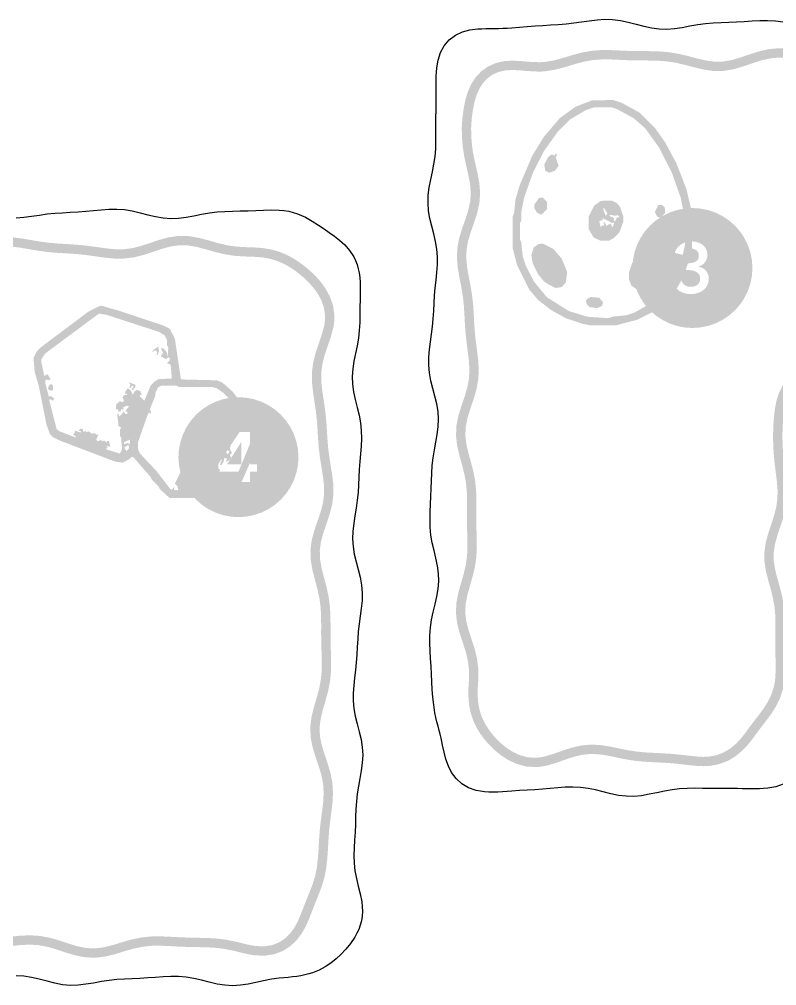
# Model space of a CAD drawing. Header units: millimetres. Extents: x 4 to 295, y 4 to 113.
# Drawn here: x 189.2 to 234.6, y 54.5 to 112.5 of the extents above; entities that cross this region are included whole.
import ezdxf

# ---------------------------------------------------------------- set-up
doc = ezdxf.new("R2010")
doc.units = ezdxf.units.MM
doc.layers.add('CUT', color=1, linetype='Continuous')
doc.layers.add('RASTER', color=7, linetype='Continuous')

msp = doc.modelspace()

# ---------------------------------------------------------------- hatches: boundary and pattern name
at = {"layer": 'RASTER'}
for points in [[(281.139, 95.181), (281.136, 94.68), (281.049, 94.239), (280.89, 93.835), (280.674, 93.472), (280.415, 93.149), (280.122, 92.864), (279.801, 92.613), (279.453, 92.394), (279.077, 92.21), (278.671, 92.066), (278.234, 91.972), (277.766, 91.941), (277.257, 91.982), (276.998, 92.033), (276.723, 92.091), (276.16, 92.222), (275.576, 92.318), (274.979, 92.34), (274.381, 92.27), (273.795, 92.12), (273.227, 91.927), (272.678, 91.738), (272.146, 91.594), (271.625, 91.52), (271.103, 91.52), (270.57, 91.582), (270.021, 91.679), (269.459, 91.78), (268.889, 91.861), (268.32, 91.912), (267.758, 91.945), (267.204, 91.977), (266.657, 92.026), (266.107, 92.097), (265.548, 92.178), (264.975, 92.245), (264.388, 92.265), (263.795, 92.212), (263.208, 92.083), (262.635, 91.902), (262.08, 91.711), (261.545, 91.554), (261.025, 91.466), (260.51, 91.46), (259.987, 91.533), (259.447, 91.662), (258.889, 91.814), (258.317, 91.949), (257.738, 92.043), (257.16, 92.088), (256.592, 92.099), (256.033, 92.098), (255.481, 92.104), (254.927, 92.124), (254.366, 92.147), (253.793, 92.152), (253.212, 92.114), (252.628, 92.018), (252.053, 91.872), (251.493, 91.703), (250.951, 91.553), (250.427, 91.46), (249.913, 91.446), (249.395, 91.516), (248.862, 91.657), (248.31, 91.838), (247.74, 92.015), (247.157, 92.148), (246.568, 92.213), (245.984, 92.213), (245.413, 92.17), (244.854, 92.114), (244.302, 92.067), (243.751, 92.037), (243.194, 92.016), (242.627, 91.986), (242.053, 91.926), (241.48, 91.829), (240.916, 91.706), (240.367, 91.585), (239.834, 91.501), (239.305, 91.482), (239.058, 91.493), (238.807, 91.527), (238.283, 91.607), (237.759, 91.685), (237.223, 91.719), (236.687, 91.674), (236.173, 91.529), (235.706, 91.279), (235.31, 90.935), (234.998, 90.521), (234.771, 90.06), (234.62, 89.575), (234.527, 89.08), (234.472, 88.578), (234.439, 88.062), (234.423, 87.521), (234.428, 87.231), (234.433, 86.942), (234.466, 86.395), (234.517, 85.848), (234.584, 85.305), (234.651, 84.772), (234.693, 84.252), (234.686, 83.743), (234.618, 83.237), (234.489, 82.723), (234.316, 82.194), (234.133, 81.648), (233.982, 81.085), (233.901, 80.507), (233.91, 79.927), (234, 79.355), (234.141, 78.8), (234.294, 78.262), (234.424, 77.738), (234.514, 77.221), (234.557, 76.703), (234.566, 76.179), (234.558, 75.644), (234.553, 75.101), (234.559, 74.557), (234.574, 74.018), (234.58, 73.489), (234.558, 72.964), (234.522, 72.702), (234.476, 72.445), (234.315, 71.955), (234.102, 71.524), (233.861, 71.143), (233.614, 70.806), (233.375, 70.499), (233.151, 70.205), (232.936, 69.914), (232.718, 69.618), (232.478, 69.317), (232.197, 69.019), (231.863, 68.74), (231.472, 68.503), (231.024, 68.331), (230.52, 68.242), (230.256, 68.236), (229.987, 68.242), (229.455, 68.295), (228.916, 68.358), (228.371, 68.412), (227.825, 68.448), (227.286, 68.472), (226.755, 68.502), (226.23, 68.554), (225.705, 68.636), (225.174, 68.744), (224.629, 68.857), (224.069, 68.944), (223.496, 68.971), (222.919, 68.918), (222.35, 68.788), (221.797, 68.608), (221.261, 68.418), (220.736, 68.258), (220.475, 68.21), (220.214, 68.18), (219.702, 68.211), (219.234, 68.338), (218.81, 68.536), (218.431, 68.781), (218.097, 69.053), (217.804, 69.339), (217.546, 69.637), (217.318, 69.948), (217.12, 70.277), (216.954, 70.631), (216.826, 71.015), (216.742, 71.434), (216.707, 71.891), (216.713, 72.393), (216.731, 72.659), (216.74, 72.947), (216.738, 73.524), (216.665, 74.117), (216.525, 74.703), (216.342, 75.274), (216.16, 75.827), (216.023, 76.36), (215.96, 76.88), (215.982, 77.397), (216.082, 77.926), (216.233, 78.473), (216.398, 79.038), (216.536, 79.618), (216.622, 80.203), (216.654, 80.785), (216.648, 81.358), (216.63, 81.919), (216.619, 82.475), (216.621, 83.031), (216.627, 83.595), (216.613, 84.17), (216.559, 84.753), (216.452, 85.335), (216.306, 85.907), (216.15, 86.465), (216.025, 87.004), (215.965, 87.526), (215.987, 88.043), (216.091, 88.568), (216.259, 89.111), (216.451, 89.673), (216.622, 90.252), (216.734, 90.844), (216.77, 91.438), (216.739, 92.024), (216.67, 92.595), (216.595, 93.154), (216.536, 93.705), (216.497, 94.258), (216.468, 94.818), (216.431, 95.387), (216.367, 95.961), (216.272, 96.532), (216.163, 97.094), (216.067, 97.64), (216.019, 98.171), (216.039, 98.693), (216.136, 99.218), (216.3, 99.758), (216.497, 100.316), (216.682, 100.893), (216.81, 101.487), (216.85, 102.089), (216.802, 102.684), (216.694, 103.265), (216.564, 103.828), (216.448, 104.378), (216.365, 104.922), (216.318, 105.468), (216.314, 105.738), (216.313, 106.012), (216.349, 106.537), (216.412, 107.03), (216.503, 107.493), (216.628, 107.923), (216.796, 108.314), (217.014, 108.66), (217.283, 108.951), (217.602, 109.18), (217.966, 109.34), (218.366, 109.43), (218.799, 109.455), (219.26, 109.432), (219.751, 109.389), (220.272, 109.364), (220.556, 109.365), (220.855, 109.392), (221.429, 109.491), (222.005, 109.648), (222.562, 109.818), (223.104, 109.961), (223.637, 110.054), (224.17, 110.092), (224.712, 110.087), (225.266, 110.062), (225.828, 110.038), (226.392, 110.027), (226.951, 110.025), (227.5, 110.015), (228.039, 109.975), (228.577, 109.893), (229.12, 109.767), (229.678, 109.618), (230.253, 109.481), (230.845, 109.397), (231.446, 109.401), (232.043, 109.498), (232.624, 109.665), (233.186, 109.86), (233.73, 110.034), (234.259, 110.154), (234.782, 110.203), (235.311, 110.186), (235.853, 110.121), (236.409, 110.036), (236.975, 109.959), (237.544, 109.905), (238.108, 109.871), (238.663, 109.839), (239.211, 109.792), (239.757, 109.718), (240.311, 109.622), (240.878, 109.524), (241.46, 109.458), (242.054, 109.458), (242.649, 109.541), (243.233, 109.698), (243.801, 109.892), (244.349, 110.079), (244.878, 110.215), (245.396, 110.276), (245.915, 110.256), (246.447, 110.166), (246.996, 110.037), (247.561, 109.902), (248.136, 109.794), (248.713, 109.727), (249.284, 109.697), (249.846, 109.682), (250.399, 109.664), (250.952, 109.632), (251.51, 109.589), (252.08, 109.555), (252.662, 109.558), (253.25, 109.622), (253.834, 109.749), (254.405, 109.92), (254.958, 110.096), (255.492, 110.234), (256.011, 110.302), (256.526, 110.285), (257.05, 110.188), (257.593, 110.032), (258.154, 109.856), (258.73, 109.702), (259.316, 109.602), (259.901, 109.564), (260.477, 109.576), (261.041, 109.611), (261.596, 109.644), (262.149, 109.664), (262.706, 109.673), (263.273, 109.689), (263.849, 109.734), (264.427, 109.821), (264.999, 109.948), (265.558, 110.09), (266.099, 110.212), (266.624, 110.278), (267.141, 110.267), (267.662, 110.175), (268.199, 110.014), (268.755, 109.82), (269.33, 109.637), (269.919, 109.508), (270.514, 109.458), (271.104, 109.486), (271.679, 109.564), (272.239, 109.659), (272.789, 109.741), (273.336, 109.799), (273.888, 109.836), (274.448, 109.867), (275.016, 109.912), (275.585, 109.982), (276.148, 110.071), (276.703, 110.157), (276.974, 110.18), (277.241, 110.191), (277.75, 110.133), (278.206, 109.985), (278.606, 109.762), (278.948, 109.485), (279.231, 109.178), (279.467, 108.861), (279.67, 108.544), (279.861, 108.231), (280.057, 107.915), (280.266, 107.59), (280.487, 107.242), (280.71, 106.858), (280.921, 106.411), (281.428, 106.651), (281.207, 107.117), (280.967, 107.533), (280.738, 107.892), (280.53, 108.215), (280.338, 108.524), (280.145, 108.842), (279.927, 109.181), (279.662, 109.537), (279.329, 109.895), (278.919, 110.227), (278.428, 110.5), (277.868, 110.681), (277.275, 110.75), (276.941, 110.739), (276.63, 110.713), (276.061, 110.625), (275.507, 110.537), (274.959, 110.47), (274.41, 110.426), (273.854, 110.395), (273.288, 110.357), (272.718, 110.297), (272.151, 110.212), (271.594, 110.118), (271.052, 110.044), (270.524, 110.019), (270.003, 110.062), (269.475, 110.178), (268.933, 110.351), (268.372, 110.548), (267.792, 110.72), (267.196, 110.825), (266.595, 110.838), (266.003, 110.764), (265.427, 110.635), (264.869, 110.493), (264.324, 110.372), (263.785, 110.291), (263.244, 110.249), (262.694, 110.234), (262.134, 110.224), (261.57, 110.204), (261.007, 110.17), (260.454, 110.136), (259.913, 110.125), (259.382, 110.158), (258.85, 110.25), (258.31, 110.394), (257.754, 110.569), (257.179, 110.733), (256.586, 110.842), (255.984, 110.861), (255.386, 110.784), (254.803, 110.634), (254.239, 110.455), (253.693, 110.291), (253.16, 110.175), (252.631, 110.118), (252.095, 110.115), (251.548, 110.148), (250.99, 110.191), (250.425, 110.224), (249.862, 110.243), (249.306, 110.257), (248.76, 110.286), (248.22, 110.348), (247.678, 110.45), (247.126, 110.582), (246.558, 110.716), (245.973, 110.813), (245.375, 110.836), (244.776, 110.766), (244.188, 110.616), (243.619, 110.422), (243.069, 110.233), (242.537, 110.09), (242.015, 110.017), (241.492, 110.018), (240.957, 110.079), (240.407, 110.174), (239.843, 110.272), (239.272, 110.349), (238.703, 110.398), (238.141, 110.43), (237.588, 110.464), (237.04, 110.516), (236.489, 110.591), (235.928, 110.676), (235.353, 110.744), (234.765, 110.763), (234.171, 110.707), (233.583, 110.575), (233.009, 110.391), (232.455, 110.2), (231.919, 110.044), (231.399, 109.959), (230.883, 109.956), (230.358, 110.032), (229.815, 110.162), (229.256, 110.311), (228.682, 110.443), (228.103, 110.532), (227.525, 110.575), (226.957, 110.586), (226.399, 110.587), (225.846, 110.598), (225.291, 110.622), (224.727, 110.647), (224.152, 110.652), (223.569, 110.61), (222.984, 110.508), (222.409, 110.357), (221.849, 110.186), (221.308, 110.038), (220.775, 109.947), (220.529, 109.925), (220.289, 109.925), (219.788, 109.948), (219.298, 109.991), (218.796, 110.016), (218.288, 109.985), (217.791, 109.872), (217.325, 109.667), (216.912, 109.371), (216.569, 109.001), (216.3, 108.574), (216.1, 108.112), (215.959, 107.625), (215.859, 107.12), (215.791, 106.591), (215.753, 106.036), (215.754, 105.733), (215.759, 105.433), (215.809, 104.856), (215.896, 104.278), (216.017, 103.707), (216.145, 103.15), (216.247, 102.61), (216.29, 102.085), (216.255, 101.565), (216.141, 101.039), (215.966, 100.495), (215.767, 99.932), (215.592, 99.351), (215.482, 98.755), (215.458, 98.157), (215.512, 97.567), (215.612, 96.992), (215.721, 96.433), (215.812, 95.884), (215.873, 95.337), (215.909, 94.785), (215.938, 94.224), (215.978, 93.656), (216.039, 93.087), (216.114, 92.525), (216.18, 91.975), (216.209, 91.44), (216.178, 90.913), (216.078, 90.384), (215.917, 89.843), (215.726, 89.284), (215.548, 88.706), (215.431, 88.11), (215.405, 87.506), (215.473, 86.908), (215.607, 86.326), (215.764, 85.763), (215.905, 85.215), (216.004, 84.676), (216.054, 84.137), (216.066, 83.592), (216.061, 83.035), (216.059, 82.471), (216.069, 81.905), (216.087, 81.346), (216.093, 80.797), (216.065, 80.259), (215.986, 79.724), (215.856, 79.182), (215.694, 78.626), (215.536, 78.053), (215.425, 77.461), (215.4, 76.858), (215.472, 76.256), (215.622, 75.669), (215.809, 75.101), (215.985, 74.551), (216.114, 74.017), (216.178, 73.489), (216.18, 72.952), (216.171, 72.687), (216.153, 72.41), (216.147, 71.873), (216.187, 71.358), (216.284, 70.872), (216.433, 70.424), (216.626, 70.014), (216.852, 69.638), (217.108, 69.288), (217.396, 68.955), (217.724, 68.634), (218.102, 68.327), (218.54, 68.045), (219.043, 67.812), (219.611, 67.658), (220.213, 67.62), (220.557, 67.656), (220.878, 67.716), (221.436, 67.885), (221.977, 68.077), (222.5, 68.248), (223.008, 68.365), (223.508, 68.411), (224.012, 68.386), (224.529, 68.305), (225.061, 68.195), (225.606, 68.085), (226.159, 67.998), (226.711, 67.944), (227.257, 67.913), (227.794, 67.888), (228.325, 67.853), (228.856, 67.801), (229.395, 67.738), (229.947, 67.683), (230.257, 67.676), (230.589, 67.686), (231.173, 67.791), (231.716, 67.999), (232.187, 68.283), (232.58, 68.61), (232.9, 68.949), (233.162, 69.276), (233.387, 69.581), (233.599, 69.869), (233.819, 70.157), (234.061, 70.469), (234.324, 70.828), (234.592, 71.25), (234.834, 71.744), (235.016, 72.295), (235.076, 72.613), (235.117, 72.923), (235.141, 73.481), (235.134, 74.029), (235.119, 74.568), (235.113, 75.101), (235.119, 75.637), (235.127, 76.179), (235.117, 76.732), (235.069, 77.292), (234.973, 77.853), (234.835, 78.406), (234.682, 78.946), (234.549, 79.469), (234.468, 79.975), (234.461, 80.472), (234.531, 80.972), (234.67, 81.486), (234.848, 82.018), (235.028, 82.567), (235.169, 83.131), (235.245, 83.702), (235.253, 84.271), (235.209, 84.829), (235.141, 85.374), (235.075, 85.908), (235.025, 86.438), (234.993, 86.968), (234.989, 87.242), (234.983, 87.514), (234.999, 88.035), (235.03, 88.529), (235.082, 88.998), (235.164, 89.441), (235.292, 89.853), (235.475, 90.228), (235.72, 90.553), (236.024, 90.817), (236.382, 91.009), (236.786, 91.123), (237.227, 91.159), (237.699, 91.128), (238.199, 91.053), (238.725, 90.972), (239.009, 90.935), (239.311, 90.921), (239.888, 90.943), (240.47, 91.035), (241.036, 91.159), (241.587, 91.279), (242.129, 91.371), (242.671, 91.427), (243.219, 91.456), (243.777, 91.477), (244.341, 91.508), (244.905, 91.556), (245.461, 91.612), (246.005, 91.653), (246.537, 91.653), (247.063, 91.595), (247.595, 91.474), (248.14, 91.304), (248.703, 91.12), (249.285, 90.966), (249.883, 90.886), (250.484, 90.902), (251.075, 91.007), (251.648, 91.165), (252.203, 91.332), (252.744, 91.47), (253.276, 91.557), (253.809, 91.592), (254.352, 91.587), (254.906, 91.564), (255.468, 91.544), (256.03, 91.538), (256.587, 91.539), (257.133, 91.528), (257.671, 91.486), (258.207, 91.4), (258.751, 91.271), (259.308, 91.119), (259.883, 90.982), (260.475, 90.901), (261.075, 90.907), (261.671, 91.008), (262.25, 91.177), (262.811, 91.37), (263.353, 91.542), (263.881, 91.658), (264.404, 91.705), (264.932, 91.687), (265.474, 91.623), (266.031, 91.541), (266.596, 91.469), (267.163, 91.418), (267.725, 91.385), (268.278, 91.354), (268.824, 91.304), (269.37, 91.227), (269.923, 91.128), (270.489, 91.028), (271.071, 90.961), (271.665, 90.961), (272.259, 91.045), (272.842, 91.202), (273.408, 91.397), (273.955, 91.583), (274.484, 91.719), (275.002, 91.78), (275.52, 91.76), (276.051, 91.672), (276.6, 91.545), (276.886, 91.484), (277.191, 91.426), (277.761, 91.381), (278.311, 91.417), (278.823, 91.526), (279.294, 91.693), (279.725, 91.905), (280.123, 92.154), (280.491, 92.442), (280.83, 92.773), (281.135, 93.154), (281.394, 93.59), (281.587, 94.082), (281.694, 94.624), (281.699, 95.176)], [(180.31, 98.672), (180.865, 98.664), (181.409, 98.634), (181.949, 98.563), (182.492, 98.45), (183.047, 98.306), (183.619, 98.164), (184.208, 98.063), (184.81, 98.043), (185.411, 98.117), (186, 98.272), (186.569, 98.468), (187.12, 98.656), (187.653, 98.795), (188.177, 98.864), (188.703, 98.86), (189.241, 98.797), (189.794, 98.702), (190.36, 98.605), (190.932, 98.53), (191.502, 98.481), (192.065, 98.448), (192.62, 98.411), (193.171, 98.357), (193.725, 98.282), (194.29, 98.201), (194.869, 98.142), (195.46, 98.136), (196.055, 98.206), (196.643, 98.349), (197.215, 98.536), (197.768, 98.725), (198.303, 98.869), (198.822, 98.94), (199.34, 98.925), (199.868, 98.833), (200.414, 98.688), (200.978, 98.527), (201.556, 98.391), (202.14, 98.302), (202.712, 98.267), (202.997, 98.254), (203.262, 98.249), (203.761, 98.21), (204.211, 98.134), (204.618, 98.018), (204.989, 97.867), (205.328, 97.688), (205.644, 97.486), (205.946, 97.264), (206.242, 97.018), (206.535, 96.742), (206.822, 96.425), (207.091, 96.061), (207.321, 95.648), (207.484, 95.187), (207.553, 94.677), (207.54, 94.417), (207.508, 94.16), (207.366, 93.617), (207.178, 93.065), (206.987, 92.494), (206.838, 91.907), (206.762, 91.311), (206.765, 90.718), (206.825, 90.138), (206.911, 89.571), (206.993, 89.017), (207.055, 88.466), (207.095, 87.913), (207.128, 87.352), (207.172, 86.784), (207.24, 86.212), (207.329, 85.646), (207.42, 85.091), (207.483, 84.551), (207.491, 84.024), (207.427, 83.5), (207.293, 82.967), (207.109, 82.418), (206.914, 81.85), (206.755, 81.263), (206.674, 80.662), (206.69, 80.059), (206.788, 79.468), (206.933, 78.895), (207.083, 78.338), (207.203, 77.795), (207.279, 77.256), (207.312, 76.714), (207.317, 76.162), (207.315, 75.602), (207.323, 75.036), (207.34, 74.474), (207.355, 73.921), (207.346, 73.378), (207.292, 72.842), (207.187, 72.304), (207.038, 71.756), (206.873, 71.192), (206.733, 70.609), (206.662, 70.01), (206.686, 69.406), (206.803, 68.81), (206.98, 68.231), (207.171, 67.672), (207.332, 67.131), (207.433, 66.602), (207.465, 66.075), (207.438, 65.539), (207.373, 64.99), (207.298, 64.429), (207.236, 63.86), (207.194, 63.292), (207.162, 62.731), (207.124, 62.179), (207.063, 61.631), (207.014, 61.368), (206.961, 61.112), (206.813, 60.623), (206.648, 60.183), (206.483, 59.777), (206.329, 59.394), (206.187, 59.026), (206.046, 58.665), (205.889, 58.31), (205.694, 57.961), (205.448, 57.629), (205.14, 57.332), (204.771, 57.091), (204.346, 56.929), (203.871, 56.859), (203.349, 56.886), (203.076, 56.937), (202.797, 56.996), (202.232, 57.138), (201.656, 57.255), (201.075, 57.33), (200.5, 57.365), (199.934, 57.377), (199.376, 57.387), (198.82, 57.408), (198.261, 57.439), (197.691, 57.463), (197.11, 57.455), (196.522, 57.394), (195.938, 57.272), (195.366, 57.109), (194.81, 56.939), (194.273, 56.806), (193.752, 56.741), (193.236, 56.761), (192.711, 56.865), (192.167, 57.029), (191.605, 57.217), (191.026, 57.382), (190.435, 57.49), (189.844, 57.526), (189.261, 57.502), (188.691, 57.445), (188.132, 57.383), (187.579, 57.336), (187.024, 57.304), (186.461, 57.276), (185.89, 57.233), (185.315, 57.16), (184.744, 57.056), (184.184, 56.939), (183.639, 56.842), (183.111, 56.794), (182.59, 56.819), (182.064, 56.923), (181.524, 57.09), (180.964, 57.29), (180.386, 57.474), (179.791, 57.598), (179.189, 57.633), (178.594, 57.58), (178.014, 57.468), (177.45, 57.335), (176.901, 57.216), (176.358, 57.132), (175.813, 57.084), (175.26, 57.061), (174.699, 57.044), (174.133, 57.016), (173.569, 56.975), (173.014, 56.934), (172.471, 56.916), (171.938, 56.944), (171.406, 57.031), (170.866, 57.174), (170.316, 57.349), (170.043, 57.445), (169.774, 57.534), (169.272, 57.695), (168.806, 57.815), (168.366, 57.898), (167.95, 57.962), (167.554, 58.034), (167.176, 58.14), (166.822, 58.297), (166.5, 58.515), (166.222, 58.797), (165.997, 59.14), (165.833, 59.54), (165.73, 59.99), (165.679, 60.482), (165.669, 61.013), (165.679, 61.297), (165.685, 61.582), (165.708, 62.142), (165.732, 62.696), (165.776, 63.243), (165.854, 63.787), (165.965, 64.336), (166.093, 64.898), (166.204, 65.476), (166.26, 66.07), (166.231, 66.671), (166.113, 67.267), (165.931, 67.846), (165.731, 68.407), (165.559, 68.949), (165.45, 69.475), (165.42, 69.995), (165.465, 70.522), (165.564, 71.065), (165.686, 71.624), (165.797, 72.194), (165.877, 72.77), (165.924, 73.343), (165.95, 73.908), (165.977, 74.465), (166.017, 75.019), (166.071, 75.576), (166.124, 76.144), (166.149, 76.725), (166.117, 77.316), (166.016, 77.906), (165.856, 78.486), (165.671, 79.05), (165.506, 79.595), (165.398, 80.121), (165.373, 80.637), (165.433, 81.157), (165.564, 81.693), (165.736, 82.247), (165.905, 82.818), (166.033, 83.402), (166.1, 83.991), (166.109, 84.574), (166.082, 85.146), (166.045, 85.707), (166.016, 86.262), (166, 86.819), (165.986, 87.383), (165.953, 87.956), (165.884, 88.535), (165.773, 89.112), (165.638, 89.678), (165.508, 90.228), (165.421, 90.761), (165.404, 91.281), (165.468, 91.801), (165.609, 92.334), (165.799, 92.884), (165.995, 93.454), (166.149, 94.025), (166.21, 94.32), (166.248, 94.601), (166.296, 95.114), (166.323, 95.589), (166.359, 96.027), (166.427, 96.43), (166.54, 96.799), (166.705, 97.135), (166.921, 97.436), (167.186, 97.705), (167.498, 97.943), (167.854, 98.155), (168.252, 98.346), (168.691, 98.517), (169.181, 98.669), (169.015, 99.204), (168.506, 99.046), (168.03, 98.86), (167.59, 98.649), (167.185, 98.408), (166.816, 98.126), (166.492, 97.797), (166.224, 97.422), (166.019, 97.005), (165.882, 96.559), (165.803, 96.097), (165.764, 95.628), (165.737, 95.157), (165.691, 94.661), (165.658, 94.415), (165.605, 94.16), (165.459, 93.618), (165.269, 93.067), (165.072, 92.496), (164.918, 91.908), (164.844, 91.307), (164.863, 90.707), (164.958, 90.119), (165.092, 89.548), (165.226, 88.993), (165.33, 88.449), (165.395, 87.907), (165.426, 87.36), (165.44, 86.803), (165.456, 86.239), (165.485, 85.674), (165.523, 85.114), (165.549, 84.565), (165.541, 84.027), (165.48, 83.495), (165.362, 82.958), (165.199, 82.409), (165.024, 81.842), (164.881, 81.257), (164.813, 80.656), (164.842, 80.051), (164.962, 79.457), (165.137, 78.881), (165.32, 78.324), (165.469, 77.783), (165.56, 77.253), (165.588, 76.722), (165.565, 76.182), (165.514, 75.63), (165.459, 75.066), (165.418, 74.499), (165.391, 73.935), (165.364, 73.379), (165.32, 72.832), (165.244, 72.287), (165.137, 71.737), (165.014, 71.175), (164.909, 70.596), (164.86, 70.003), (164.895, 69.402), (165.017, 68.807), (165.2, 68.228), (165.4, 67.668), (165.57, 67.127), (165.675, 66.602), (165.7, 66.083), (165.649, 65.556), (165.544, 65.013), (165.417, 64.454), (165.301, 63.882), (165.219, 63.305), (165.172, 62.731), (165.148, 62.165), (165.125, 61.601), (165.119, 61.313), (165.108, 61.013), (165.12, 60.449), (165.177, 59.899), (165.299, 59.371), (165.501, 58.88), (165.785, 58.445), (166.142, 58.084), (166.55, 57.807), (166.986, 57.613), (167.427, 57.489), (167.857, 57.409), (168.272, 57.345), (168.684, 57.269), (169.115, 57.157), (169.601, 57.001), (169.862, 56.914), (170.141, 56.816), (170.709, 56.636), (171.289, 56.483), (171.878, 56.387), (172.466, 56.356), (173.044, 56.374), (173.61, 56.416), (174.167, 56.456), (174.721, 56.484), (175.281, 56.501), (175.849, 56.525), (176.425, 56.576), (177.003, 56.665), (177.574, 56.788), (178.132, 56.92), (178.672, 57.025), (179.198, 57.073), (179.717, 57.043), (180.243, 56.933), (180.785, 56.759), (181.346, 56.559), (181.927, 56.379), (182.522, 56.263), (183.122, 56.234), (183.714, 56.286), (184.29, 56.389), (184.851, 56.506), (185.401, 56.606), (185.946, 56.676), (186.496, 56.717), (187.054, 56.744), (187.619, 56.777), (188.187, 56.826), (188.749, 56.887), (189.3, 56.943), (189.838, 56.966), (190.367, 56.934), (190.898, 56.836), (191.439, 56.681), (191.998, 56.495), (192.575, 56.321), (193.171, 56.205), (193.775, 56.181), (194.375, 56.255), (194.959, 56.399), (195.524, 56.571), (196.073, 56.728), (196.609, 56.84), (197.143, 56.896), (197.682, 56.903), (198.233, 56.879), (198.794, 56.848), (199.36, 56.827), (199.923, 56.817), (200.477, 56.805), (201.022, 56.773), (201.563, 56.702), (202.108, 56.591), (202.668, 56.451), (202.967, 56.387), (203.295, 56.329), (203.897, 56.299), (204.486, 56.387), (205.024, 56.591), (205.488, 56.892), (205.868, 57.258), (206.164, 57.656), (206.39, 58.059), (206.563, 58.449), (206.71, 58.823), (206.851, 59.189), (207.002, 59.567), (207.17, 59.98), (207.344, 60.445), (207.502, 60.966), (207.564, 61.259), (207.618, 61.556), (207.682, 62.128), (207.722, 62.696), (207.753, 63.256), (207.794, 63.809), (207.854, 64.361), (207.929, 64.921), (207.996, 65.492), (208.025, 66.078), (207.989, 66.672), (207.876, 67.263), (207.705, 67.842), (207.513, 68.404), (207.347, 68.947), (207.243, 69.472), (207.222, 69.988), (207.285, 70.51), (207.415, 71.048), (207.577, 71.604), (207.733, 72.177), (207.847, 72.76), (207.905, 73.345), (207.916, 73.923), (207.9, 74.49), (207.883, 75.049), (207.876, 75.604), (207.877, 76.164), (207.872, 76.734), (207.836, 77.312), (207.754, 77.894), (207.627, 78.472), (207.476, 79.036), (207.337, 79.584), (207.247, 80.113), (207.234, 80.631), (207.304, 81.151), (207.449, 81.685), (207.64, 82.238), (207.831, 82.809), (207.978, 83.397), (208.05, 83.994), (208.042, 84.588), (207.975, 85.169), (207.883, 85.735), (207.795, 86.289), (207.73, 86.838), (207.687, 87.39), (207.654, 87.95), (207.613, 88.518), (207.549, 89.089), (207.466, 89.655), (207.381, 90.209), (207.324, 90.749), (207.321, 91.277), (207.388, 91.802), (207.524, 92.336), (207.709, 92.886), (207.902, 93.455), (208.056, 94.041), (208.098, 94.369), (208.112, 94.718), (208.029, 95.318), (207.833, 95.876), (207.564, 96.363), (207.257, 96.779), (206.936, 97.133), (206.614, 97.438), (206.292, 97.706), (205.96, 97.949), (205.609, 98.173), (205.225, 98.375), (204.8, 98.548), (204.334, 98.681), (203.83, 98.766), (203.295, 98.809), (203.014, 98.815), (202.743, 98.826), (202.199, 98.86), (201.663, 98.941), (201.12, 99.07), (200.563, 99.228), (199.988, 99.38), (199.396, 99.483), (198.792, 99.5), (198.191, 99.419), (197.605, 99.261), (197.037, 99.068), (196.489, 98.888), (195.956, 98.757), (195.43, 98.696), (194.9, 98.702), (194.358, 98.758), (193.802, 98.837), (193.236, 98.913), (192.666, 98.97), (192.1, 99.007), (191.542, 99.04), (190.992, 99.087), (190.443, 99.159), (189.888, 99.254), (189.321, 99.351), (188.738, 99.419), (188.143, 99.423), (187.545, 99.345), (186.958, 99.192), (186.388, 98.998), (185.837, 98.809), (185.304, 98.667), (184.785, 98.602), (184.266, 98.621), (183.734, 98.712), (183.185, 98.85), (182.619, 98.996), (182.042, 99.116), (181.461, 99.192), (180.884, 99.224), (180.318, 99.232)]]:
    msp.add_hatch(color=7, dxfattribs=at).paths.add_polyline_path(points)
h = msp.add_hatch(color=7, dxfattribs=at)
h.paths.add_polyline_path([(223.566, 107.628), (224.832, 107.654), (225.349, 107.481), (226.409, 106.904), (227.356, 105.957), (227.959, 105.096), (228.622, 103.864), (229.225, 102.313), (229.57, 100.849), (229.57, 98.782), (229.484, 98.351), (229.053, 97.059), (228.648, 96.345), (227.615, 95.225), (227.098, 94.88), (226.297, 94.475), (225.005, 94.131), (223.454, 94.131), (223.024, 94.217), (221.99, 94.562), (221.103, 95.053), (220.328, 95.655), (219.811, 96.258), (219.062, 97.748), (218.803, 98.782), (218.803, 100.677), (218.889, 100.849), (218.976, 101.711), (219.234, 102.572), (219.983, 104.32), (220.672, 105.44), (221.62, 106.56), (222.567, 107.249)])
h.paths.add_polyline_path([(223.713, 107.223), (223.196, 107.051), (222.223, 106.474), (221.534, 105.785), (220.672, 104.579), (220.009, 103.261), (219.492, 101.797), (219.32, 100.935), (219.32, 100.419), (219.234, 100.246), (219.234, 99.299), (219.32, 99.127), (219.406, 98.265), (219.578, 97.748), (220.069, 96.775), (220.845, 95.828), (222.162, 94.992), (223.282, 94.648), (224.574, 94.562), (224.746, 94.648), (225.608, 94.734), (226.124, 94.906), (227.442, 95.655), (227.959, 96.172), (228.648, 97.292), (228.967, 98.179), (229.139, 98.954), (229.139, 100.505), (228.881, 101.797), (228.364, 103.261), (227.615, 104.751), (226.753, 105.957), (226.064, 106.56), (225.005, 107.137), (224.66, 107.223)], flags=0)
h.paths.add_polyline_path([(221.327, 104.441), (221.473, 104.381), (221.387, 104.208), (221.559, 103.692), (221.327, 103.407), (220.982, 103.287), (220.758, 103.407), (220.698, 103.778), (220.931, 104.234), (221.129, 104.381), (221.361, 104.32)], flags=0)
h.paths.add_polyline_path([(220.379, 101.771), (220.612, 101.797), (220.87, 101.538), (220.87, 101.108), (220.526, 100.763), (220.242, 100.91), (220.095, 101.194), (220.095, 101.366)], flags=0)
h.paths.add_polyline_path([(224.083, 101.599), (224.746, 101.624), (225.031, 101.478), (225.237, 101.254), (225.435, 100.677), (225.435, 100.332), (225.203, 99.704), (224.858, 99.359), (224.574, 99.213), (224.057, 99.213), (223.652, 99.411), (223.368, 99.902), (223.368, 100.677), (223.687, 101.306)], flags=0)
h.paths.add_polyline_path([(227.528, 101.34), (227.761, 101.366), (227.933, 101.194), (227.933, 100.849), (227.675, 100.591), (227.477, 100.651), (227.33, 100.935)], flags=0)
h.paths.add_polyline_path([(224.29, 101.168), (224.23, 101.108), (224.376, 100.703), (224.488, 100.849)], flags=0)
h.paths.add_polyline_path([(224.66, 100.763), (224.6, 100.703), (224.893, 100.565), (224.858, 100.444), (224.944, 100.358), (225.065, 100.617), (225.237, 100.617), (225.091, 100.763), (224.979, 100.703)], flags=0)
h.paths.add_polyline_path([(224.204, 100.565), (224.204, 100.444), (223.997, 100.393), (224.083, 100.014), (224.169, 100.134), (224.29, 100.1), (224.255, 100.307), (224.316, 100.332), (224.428, 100.1), (224.66, 100.246), (224.807, 100.014), (224.893, 100.307), (224.772, 100.272)], flags=0)
h.paths.add_polyline_path([(220.379, 99.015), (220.612, 99.04), (221.241, 98.722), (221.758, 98.119), (222.076, 97.318), (221.99, 96.715), (221.758, 96.431), (221.387, 96.37), (220.931, 96.603), (220.672, 96.775), (220.328, 97.206), (220.009, 97.835), (219.923, 98.351), (220.069, 98.808)], flags=0)
h.paths.add_polyline_path([(227.012, 98.842), (227.503, 98.868), (227.735, 98.756), (227.933, 98.438), (227.933, 97.748), (227.528, 96.861), (227.098, 96.431), (226.641, 96.198), (226.383, 96.198), (225.926, 96.517), (225.78, 96.887), (225.78, 97.318), (225.978, 97.895), (226.099, 97.86), (226.409, 98.067), (226.529, 97.947), (226.555, 98.265), (226.702, 98.377), (226.667, 98.498), (226.788, 98.498), (226.9, 98.351), (226.986, 98.438), (226.788, 98.67), (226.702, 98.636), (226.099, 97.947), (226.038, 98.007), (226.271, 98.377), (226.702, 98.722), (226.814, 98.782), (226.96, 98.722)], flags=0)
h.paths.add_polyline_path([(223.48, 95.828), (223.997, 95.793), (224.23, 95.509), (224.169, 95.311), (223.885, 95.165), (223.429, 95.225), (223.256, 95.397), (223.196, 95.595), (223.256, 95.707)], flags=0)
h = msp.add_hatch(color=7, dxfattribs=at)
h.paths.add_polyline_path([(233.187, 97.573), (233.156, 97.103), (233.064, 96.641), (232.913, 96.195), (232.704, 95.773), (232.443, 95.381), (232.132, 95.027), (231.778, 94.717), (231.387, 94.455), (230.964, 94.247), (230.519, 94.096), (230.057, 94.004), (229.587, 93.973), (229.117, 94.004), (228.655, 94.096), (228.209, 94.247), (227.787, 94.455), (227.396, 94.717), (227.042, 95.027), (226.731, 95.381), (226.47, 95.773), (226.261, 96.195), (226.11, 96.641), (226.018, 97.103), (225.987, 97.573), (226.018, 98.042), (226.11, 98.504), (226.261, 98.95), (226.47, 99.372), (226.731, 99.764), (227.042, 100.118), (227.396, 100.428), (227.787, 100.69), (228.209, 100.898), (228.655, 101.05), (229.117, 101.141), (229.587, 101.172), (230.057, 101.141), (230.519, 101.05), (230.964, 100.898), (231.387, 100.69), (231.778, 100.428), (232.132, 100.118), (232.443, 99.764), (232.704, 99.372), (232.913, 98.95), (233.064, 98.504), (233.156, 98.042)])
h.paths.add_polyline_path([(229.192, 97.857), (229.192, 97.449), (229.319, 97.449), (229.349, 97.449), (229.379, 97.448), (229.41, 97.446), (229.441, 97.443), (229.472, 97.439), (229.504, 97.435), (229.536, 97.43), (229.568, 97.424), (229.6, 97.417), (229.631, 97.409), (229.662, 97.4), (229.691, 97.39), (229.721, 97.38), (229.749, 97.368), (229.777, 97.355), (229.804, 97.341), (229.829, 97.326), (229.854, 97.31), (229.878, 97.292), (229.901, 97.273), (229.922, 97.253), (229.942, 97.231), (229.962, 97.208), (229.98, 97.184), (229.996, 97.158), (230.01, 97.131), (230.022, 97.103), (230.032, 97.073), (230.04, 97.042), (230.045, 97.009), (230.049, 96.975), (230.05, 96.94), (230.049, 96.906), (230.047, 96.874), (230.043, 96.844), (230.038, 96.814), (230.031, 96.786), (230.022, 96.76), (230.012, 96.734), (230.001, 96.71), (229.988, 96.688), (229.975, 96.666), (229.96, 96.645), (229.945, 96.625), (229.928, 96.607), (229.911, 96.589), (229.893, 96.573), (229.874, 96.557), (229.854, 96.543), (229.833, 96.53), (229.812, 96.517), (229.79, 96.506), (229.767, 96.496), (229.744, 96.486), (229.72, 96.478), (229.695, 96.47), (229.67, 96.464), (229.645, 96.458), (229.621, 96.454), (229.596, 96.45), (229.571, 96.447), (229.547, 96.444), (229.522, 96.443), (229.498, 96.443), (229.439, 96.445), (229.382, 96.45), (229.329, 96.46), (229.278, 96.474), (229.231, 96.491), (229.186, 96.512), (229.144, 96.537), (229.105, 96.566), (229.069, 96.598), (229.035, 96.631), (229.005, 96.666), (228.978, 96.703), (228.954, 96.741), (228.932, 96.782), (228.914, 96.824), (228.899, 96.868), (228.423, 96.719), (228.439, 96.673), (228.456, 96.629), (228.475, 96.586), (228.495, 96.545), (228.516, 96.505), (228.54, 96.467), (228.565, 96.431), (228.591, 96.396), (228.618, 96.363), (228.647, 96.331), (228.677, 96.301), (228.708, 96.273), (228.74, 96.246), (228.772, 96.221), (228.806, 96.197), (228.841, 96.175), (228.877, 96.155), (228.914, 96.135), (228.952, 96.118), (228.991, 96.101), (229.03, 96.086), (229.07, 96.073), (229.112, 96.061), (229.154, 96.05), (229.196, 96.04), (229.24, 96.032), (229.284, 96.025), (229.329, 96.02), (229.374, 96.015), (229.42, 96.012), (229.467, 96.01), (229.515, 96.009), (229.562, 96.01), (229.61, 96.013), (229.657, 96.018), (229.705, 96.024), (229.752, 96.032), (229.799, 96.042), (229.846, 96.053), (229.893, 96.067), (229.939, 96.082), (229.984, 96.099), (230.028, 96.118), (230.071, 96.139), (230.112, 96.161), (230.153, 96.185), (230.192, 96.211), (230.23, 96.239), (230.267, 96.268), (230.302, 96.3), (230.335, 96.333), (230.366, 96.368), (230.396, 96.405), (230.423, 96.444), (230.449, 96.485), (230.473, 96.528), (230.494, 96.572), (230.512, 96.618), (230.528, 96.667), (230.541, 96.717), (230.551, 96.769), (230.558, 96.822), (230.562, 96.878), (230.564, 96.935), (230.561, 97.004), (230.553, 97.07), (230.54, 97.133), (230.521, 97.194), (230.497, 97.252), (230.467, 97.307), (230.432, 97.359), (230.392, 97.409), (230.347, 97.455), (230.299, 97.497), (230.248, 97.535), (230.194, 97.568), (230.136, 97.597), (230.075, 97.621), (230.011, 97.642), (229.944, 97.658), (229.944, 97.666), (230.004, 97.683), (230.061, 97.704), (230.114, 97.729), (230.165, 97.758), (230.213, 97.791), (230.257, 97.828), (230.298, 97.869), (230.337, 97.915), (230.371, 97.963), (230.401, 98.012), (230.426, 98.064), (230.446, 98.117), (230.463, 98.172), (230.474, 98.228), (230.481, 98.286), (230.483, 98.346), (230.482, 98.396), (230.478, 98.444), (230.472, 98.491), (230.464, 98.537), (230.453, 98.581), (230.44, 98.623), (230.425, 98.663), (230.407, 98.702), (230.387, 98.74), (230.365, 98.776), (230.341, 98.81), (230.316, 98.843), (230.289, 98.875), (230.26, 98.904), (230.229, 98.933), (230.196, 98.959), (230.162, 98.985), (230.127, 99.008), (230.09, 99.03), (230.052, 99.051), (230.013, 99.07), (229.972, 99.087), (229.93, 99.103), (229.886, 99.117), (229.842, 99.129), (229.797, 99.14), (229.751, 99.149), (229.705, 99.156), (229.659, 99.162), (229.611, 99.166), (229.563, 99.169), (229.515, 99.17), (229.47, 99.169), (229.427, 99.167), (229.383, 99.163), (229.341, 99.157), (229.298, 99.15), (229.257, 99.141), (229.215, 99.131), (229.175, 99.119), (229.135, 99.105), (229.096, 99.091), (229.058, 99.075), (229.021, 99.058), (228.986, 99.039), (228.951, 99.02), (228.917, 98.999), (228.884, 98.976), (228.852, 98.953), (228.822, 98.929), (228.792, 98.903), (228.764, 98.877), (228.737, 98.849), (228.711, 98.82), (228.686, 98.791), (228.663, 98.76), (228.641, 98.728), (228.621, 98.695), (228.602, 98.662), (228.585, 98.628), (228.57, 98.592), (228.556, 98.556), (228.544, 98.519), (228.533, 98.482), (229.013, 98.358), (229.026, 98.401), (229.042, 98.441), (229.059, 98.479), (229.079, 98.516), (229.102, 98.55), (229.127, 98.581), (229.154, 98.611), (229.183, 98.639), (229.215, 98.664), (229.249, 98.685), (229.285, 98.703), (229.322, 98.718), (229.362, 98.73), (229.404, 98.738), (229.448, 98.743), (229.493, 98.745), (229.517, 98.744), (229.54, 98.743), (229.563, 98.741), (229.585, 98.737), (229.608, 98.733), (229.63, 98.728), (229.652, 98.722), (229.674, 98.715), (229.695, 98.707), (229.716, 98.699), (229.736, 98.689), (229.756, 98.679), (229.775, 98.668), (229.793, 98.656), (229.81, 98.644), (229.827, 98.63), (229.843, 98.616), (229.858, 98.601), (229.872, 98.585), (229.886, 98.569), (229.898, 98.551), (229.91, 98.533), (229.921, 98.514), (229.931, 98.494), (229.94, 98.474), (229.948, 98.453), (229.954, 98.431), (229.96, 98.408), (229.964, 98.385), (229.967, 98.361), (229.969, 98.337), (229.969, 98.312), (229.968, 98.277), (229.966, 98.245), (229.961, 98.214), (229.955, 98.185), (229.947, 98.157), (229.937, 98.131), (229.925, 98.107), (229.912, 98.084), (229.897, 98.063), (229.881, 98.043), (229.864, 98.024), (229.845, 98.006), (229.826, 97.99), (229.806, 97.974), (229.784, 97.96), (229.761, 97.946), (229.737, 97.934), (229.713, 97.923), (229.688, 97.913), (229.663, 97.903), (229.637, 97.895), (229.61, 97.888), (229.583, 97.882), (229.555, 97.876), (229.527, 97.872), (229.499, 97.868), (229.47, 97.865), (229.442, 97.862), (229.414, 97.86), (229.385, 97.858), (229.356, 97.857), (229.328, 97.857), (229.192, 97.857)], flags=0)
h = msp.add_hatch(color=7, dxfattribs=at)
h.paths.add_polyline_path([(194.007, 95.283), (194.14, 95.307), (195.239, 94.993), (197.83, 94.129), (198.246, 93.918), (198.537, 93.344), (198.905, 90.887), (201.049, 90.832), (201.386, 90.699), (202.014, 90.149), (202.281, 89.788), (203.427, 88.658), (203.663, 88.344), (203.796, 88.085), (203.796, 87.614), (202.25, 84.058), (201.677, 83.924), (199.793, 83.846), (199.636, 83.767), (198.223, 83.767), (197.649, 84.293), (197.54, 84.497), (197.178, 84.843), (197.069, 85.047), (196.048, 86.224), (195.922, 86.224), (195.812, 86.099), (195.396, 85.887), (194.925, 85.965), (191.628, 87.221), (191.212, 87.433), (191.055, 87.59), (190.843, 88.163), (190.372, 90.518), (190.137, 91.303), (190.058, 92.167), (190.27, 92.583), (190.506, 92.818), (193.332, 94.938)])
h.paths.add_polyline_path([(193.983, 94.836), (190.741, 92.426), (190.529, 92.088), (190.529, 91.931), (190.71, 91.091), (190.898, 91.201), (191.079, 90.911), (191, 90.832), (190.788, 90.887), (190.765, 90.675), (190.977, 89.867), (191.134, 89.867), (191.314, 89.733), (191.212, 89.6), (191.055, 89.71), (191, 89.655), (191.448, 87.904), (191.628, 87.771), (192.594, 87.402), (192.594, 87.48), (192.437, 87.559), (192.547, 87.716), (192.515, 87.826), (192.884, 87.692), (192.908, 87.794), (192.751, 87.794), (192.884, 87.928), (193.018, 87.904), (193.065, 87.716), (193.175, 87.826), (193.222, 87.716), (193.355, 87.771), (193.591, 87.614), (193.724, 87.669), (193.85, 87.559), (193.96, 87.59), (193.826, 87.3), (193.881, 87.198), (193.96, 87.166), (194.117, 87.276), (194.164, 87.166), (194.297, 87.221), (194.478, 87.088), (194.478, 87.198), (194.588, 87.198), (194.666, 86.852), (194.399, 86.884), (194.509, 86.805), (194.399, 86.695), (195.239, 86.436), (195.373, 86.695), (195.318, 87.378), (195.239, 87.535), (195.239, 87.849), (195.318, 88.006), (195.161, 88.085), (195.082, 88.791), (195.137, 88.846), (195.216, 88.658), (195.475, 88.948), (195.577, 88.815), (195.687, 88.815), (195.687, 88.925), (195.577, 89.003), (195.789, 89.262), (195.655, 89.317), (195.451, 89.207), (195.451, 89.05), (195.318, 89.105), (195.294, 88.972), (195.161, 88.948), (195.137, 89.082), (195.004, 89.105), (195.027, 89.396), (195.239, 89.576), (195.451, 89.521), (195.475, 89.655), (195.396, 89.812), (195.498, 89.945), (195.655, 89.945), (195.687, 90.024), (195.577, 89.992), (195.553, 90.126), (195.71, 90.361), (195.891, 90.228), (196.024, 89.969), (196.126, 90.181), (196.283, 90.259), (196.472, 90.181), (196.55, 89.992), (196.417, 89.89), (196.707, 89.6), (197.1, 90.542), (197.335, 90.777), (197.594, 90.911), (198.356, 90.934), (198.301, 91.696), (198.246, 91.798), (198.065, 91.853), (198.223, 92.01), (198.223, 92.167), (198.168, 92.222), (198.011, 92.112), (197.697, 92.269), (197.83, 92.481), (197.697, 92.771), (197.854, 92.74), (198.042, 92.536), (198.12, 92.269), (198.144, 92.795), (198.065, 92.952), (198.065, 93.266), (197.932, 93.525), (197.594, 93.737), (194.454, 94.758)], flags=0)
h.paths.add_polyline_path([(197.54, 92.85), (197.594, 92.559), (197.492, 92.347), (197.437, 92.402), (197.492, 92.536), (197.359, 92.638), (197.147, 92.504), (197.257, 92.661)], flags=0)
h.paths.add_polyline_path([(195.734, 90.73), (196.158, 90.573), (196.181, 90.44), (196.001, 90.228), (195.946, 90.283), (196.079, 90.495), (195.946, 90.518), (195.922, 90.385), (195.812, 90.385), (195.867, 90.597)], flags=0)
h.paths.add_polyline_path([(191.024, 90.573), (191.157, 90.597), (191.236, 90.518), (191.236, 90.283), (191.157, 90.204), (190.977, 90.259), (190.922, 90.361)], flags=0)
h.paths.add_polyline_path([(197.751, 90.518), (197.54, 90.416), (197.359, 90.047), (197.359, 89.89), (197.045, 89.105), (197.123, 88.87), (197.069, 88.815), (196.99, 88.925), (196.888, 88.713), (196.338, 87.143), (196.338, 86.672), (196.472, 86.413), (197.461, 85.361), (198.277, 84.293), (198.356, 84.262), (198.513, 84.45), (198.482, 84.262), (198.694, 84.238), (198.748, 84.262), (198.694, 84.474), (198.537, 84.631), (198.874, 85.314), (199.008, 85.259), (199.086, 85.337), (198.929, 85.494), (199.219, 85.675), (199.086, 85.808), (199.11, 85.942), (199.322, 85.887), (199.4, 85.965), (199.188, 86.099), (199.926, 87.716), (200.107, 87.849), (200.499, 87.849), (200.79, 87.198), (200.97, 87.221), (201.261, 87.088), (201.072, 87.245), (201.072, 87.433), (201.261, 87.402), (201.261, 87.512), (201.049, 87.614), (200.813, 87.378), (200.758, 87.59), (200.837, 87.747), (201.127, 87.771), (201.261, 87.637), (201.441, 87.771), (201.496, 87.716), (201.386, 87.59), (201.418, 87.512), (201.575, 87.512), (201.653, 87.355), (201.81, 87.276), (201.598, 87.064), (201.653, 86.962), (201.889, 86.884), (201.834, 86.75), (201.967, 86.46), (201.834, 86.358), (201.912, 86.201), (201.857, 86.099), (201.622, 85.91), (201.653, 86.177), (201.496, 86.146), (201.465, 85.942), (201.339, 85.753), (201.229, 85.753), (201.363, 86.044), (201.308, 86.099), (201.151, 85.989), (201.104, 86.099), (200.97, 86.122), (200.97, 86.358), (201.127, 86.75), (200.994, 86.805), (200.758, 86.224), (200.892, 86.044), (200.868, 85.863), (201.025, 85.785), (201.072, 85.596), (201.261, 85.471), (201.104, 85.125), (201.049, 85.18), (201.182, 85.471), (200.994, 85.361), (200.97, 85.494), (200.868, 85.439), (200.868, 85.282), (200.758, 85.314), (200.711, 85.204), (200.656, 85.259), (200.837, 85.628), (200.947, 85.675), (200.892, 85.73), (200.68, 85.628), (200.601, 85.392), (200.499, 85.337), (200.342, 85.416), (200.209, 85.235), (200.264, 85.18), (200.554, 85.235), (200.366, 84.811), (200.633, 84.733), (200.476, 84.576), (200.366, 84.733), (200.24, 84.733), (200.13, 84.529), (200.162, 84.419), (199.973, 84.497), (199.871, 84.709), (199.769, 84.654), (199.738, 84.45), (199.502, 84.34), (200.499, 84.317), (200.656, 84.395), (201.598, 84.395), (201.936, 84.529), (202.383, 85.416), (203.325, 87.692), (203.38, 87.904), (203.113, 88.344), (201.967, 89.474), (201.857, 89.678), (201.465, 90.071), (201.049, 90.361), (200.735, 90.44), (198.772, 90.44), (198.615, 90.518)], flags=0)
h.paths.add_polyline_path([(201.622, 87.747), (201.834, 87.771), (201.912, 87.692), (201.857, 87.59), (201.677, 87.535)], flags=0)
h.paths.add_polyline_path([(195.844, 87.276), (195.498, 87.119), (195.498, 87.009), (195.71, 87.064), (195.844, 87.009)], flags=0)
h.paths.add_polyline_path([(200.083, 87.276), (199.95, 87.143), (200.005, 87.009), (199.895, 86.774), (200.052, 86.805), (200.162, 87.088), (200.24, 87.119), (200.24, 86.648), (200.397, 86.648), (200.79, 86.46), (200.758, 86.617), (200.444, 86.695), (200.342, 86.907), (200.476, 87.088), (200.444, 87.166), (200.319, 87.276), (200.13, 87.166)], flags=0)
h.paths.add_polyline_path([(200.633, 87.198), (200.578, 87.143), (200.711, 86.884), (200.837, 86.884), (200.868, 87.041), (200.68, 87.088)], flags=0)
h.paths.add_polyline_path([(195.765, 86.962), (195.498, 86.805), (195.632, 86.593), (195.789, 86.75)], flags=0)
h.paths.add_polyline_path([(201.575, 86.884), (201.496, 86.617), (201.363, 86.515), (201.386, 86.46), (201.598, 86.515), (201.732, 86.381), (201.81, 86.57), (201.677, 86.672), (201.732, 86.805)], flags=0)
h.paths.add_polyline_path([(199.691, 86.413), (199.659, 86.224), (199.769, 86.256), (200.005, 86.146), (200.005, 86.256)], flags=0)
h.paths.add_polyline_path([(199.95, 85.259), (199.848, 85.204), (199.848, 85.078), (200.162, 84.89), (200.162, 85.078), (200.052, 85.047)], flags=0)
h = msp.add_hatch(color=7, dxfattribs=at)
h.paths.add_polyline_path([(205.953, 86.22), (205.923, 85.75), (205.831, 85.288), (205.679, 84.842), (205.471, 84.42), (205.21, 84.028), (204.899, 83.674), (204.545, 83.364), (204.154, 83.102), (203.731, 82.894), (203.285, 82.743), (202.824, 82.651), (202.354, 82.62), (201.884, 82.651), (201.422, 82.743), (200.976, 82.894), (200.554, 83.102), (200.162, 83.364), (199.808, 83.674), (199.498, 84.028), (199.236, 84.42), (199.028, 84.842), (198.877, 85.288), (198.785, 85.75), (198.754, 86.22), (198.785, 86.69), (198.877, 87.151), (199.028, 87.597), (199.236, 88.02), (199.498, 88.411), (199.808, 88.765), (200.162, 89.076), (200.554, 89.337), (200.976, 89.545), (201.422, 89.697), (201.884, 89.789), (202.354, 89.819), (202.824, 89.789), (203.285, 89.697), (203.731, 89.545), (204.154, 89.337), (204.545, 89.076), (204.899, 88.765), (205.21, 88.411), (205.471, 88.02), (205.679, 87.597), (205.831, 87.151), (205.923, 86.69)])
h.paths.add_polyline_path([(202.536, 85.358), (202.536, 84.733), (203.038, 84.733), (203.038, 85.358), (203.458, 85.358), (203.458, 85.795), (203.038, 85.795), (203.038, 87.74), (202.426, 87.74), (201.147, 85.808), (201.147, 85.358), (202.536, 85.358)], flags=0)
h.paths.add_polyline_path([(202.536, 87.142), (202.536, 85.795), (201.674, 85.795), (202.528, 87.142), (202.536, 87.142)], flags=0)

# ---------------------------------------------------------------- linework, layer by layer
at = {"layer": 'CUT'}
for points in [[(235.029, 66.594), (234.583, 66.436), (234.11, 66.349), (233.858, 66.331), (233.614, 66.315), (233.356, 66.316), (233.104, 66.312), (232.838, 66.32), (232.575, 66.32), (232.295, 66.331), (232.016, 66.333), (231.561, 66.338), (231.103, 66.338), (230.646, 66.339), (230.188, 66.343), (229.732, 66.347), (229.275, 66.341), (228.82, 66.314), (228.365, 66.262), (227.91, 66.183), (227.453, 66.086), (226.995, 65.987), (226.535, 65.906), (226.074, 65.863), (225.613, 65.867), (225.152, 65.922), (224.692, 66.016), (224.234, 66.132), (223.777, 66.247), (223.322, 66.342), (222.868, 66.402), (222.414, 66.423), (221.959, 66.411), (221.503, 66.377), (221.046, 66.334), (220.588, 66.293), (220.13, 66.26), (219.672, 66.234), (219.215, 66.207), (218.758, 66.172), (218.474, 66.153), (218.187, 66.128), (217.916, 66.119), (217.64, 66.108), (217.379, 66.118), (217.115, 66.132), (216.867, 66.172), (216.612, 66.221), (216.158, 66.383), (215.753, 66.624), (215.413, 66.933), (215.144, 67.293), (214.945, 67.685), (214.803, 68.093), (214.697, 68.508), (214.603, 68.933), (214.562, 69.148), (214.506, 69.363), (214.455, 69.594), (214.391, 69.825), (214.331, 70.076), (214.263, 70.329), (214.204, 70.605), (214.144, 70.885), (214.068, 71.349), (214.008, 71.814), (213.969, 72.279), (213.945, 72.743), (213.928, 73.207), (213.909, 73.67), (213.884, 74.133), (213.858, 74.597), (213.839, 75.061), (213.839, 75.527), (213.871, 75.993), (213.937, 76.459), (214.034, 76.925), (214.146, 77.389), (214.254, 77.851), (214.334, 78.311), (214.371, 78.771), (214.356, 79.23), (214.293, 79.69), (214.196, 80.151), (214.085, 80.615), (213.982, 81.079), (213.903, 81.545), (213.858, 82.011), (213.845, 82.477), (213.855, 82.942), (213.875, 83.406), (213.897, 83.869), (213.913, 84.332), (213.927, 84.796), (213.946, 85.26), (213.978, 85.725), (214.031, 86.19), (214.105, 86.655), (214.191, 87.119), (214.273, 87.581), (214.332, 88.042), (214.353, 88.502), (214.326, 88.961), (214.252, 89.421), (214.142, 89.883), (214.018, 90.346), (213.902, 90.811), (213.816, 91.277), (213.773, 91.745), (213.774, 92.212), (213.812, 92.677), (213.871, 93.142), (213.935, 93.605), (213.992, 94.068), (214.035, 94.53), (214.067, 94.993), (214.094, 95.457), (214.124, 95.921), (214.164, 96.385), (214.211, 96.848), (214.257, 97.311), (214.289, 97.773), (214.292, 98.233), (214.257, 98.693), (214.182, 99.154), (214.075, 99.616), (213.954, 100.079), (213.841, 100.544), (213.76, 101.011), (213.726, 101.478), (213.743, 101.946), (213.804, 102.412), (213.895, 102.877), (213.993, 103.341), (214.081, 103.803), (214.146, 104.264), (214.185, 104.725), (214.2, 105.187), (214.203, 105.65), (214.202, 106.114), (214.204, 106.577), (214.209, 107.041), (214.21, 107.502), (214.214, 107.781), (214.209, 108.06), (214.214, 108.321), (214.211, 108.586), (214.218, 108.835), (214.219, 109.09), (214.237, 109.332), (214.253, 109.581), (214.332, 110.053), (214.477, 110.502), (214.699, 110.911), (214.998, 111.262), (215.365, 111.541), (215.784, 111.74), (216.237, 111.862), (216.71, 111.92), (216.955, 111.928), (217.193, 111.939), (217.444, 111.936), (217.688, 111.944), (217.948, 111.943), (218.204, 111.956), (218.478, 111.964), (218.755, 111.983), (219.217, 112.018), (219.681, 112.061), (220.147, 112.102), (220.612, 112.135), (221.077, 112.162), (221.542, 112.189), (222.005, 112.226), (222.469, 112.277), (222.933, 112.341), (223.398, 112.41), (223.865, 112.467), (224.333, 112.496), (224.801, 112.484), (225.27, 112.425), (225.737, 112.326), (226.203, 112.204), (226.667, 112.081), (227.129, 111.982), (227.59, 111.923), (228.051, 111.912), (228.512, 111.947), (228.975, 112.014), (229.439, 112.097), (229.905, 112.176), (230.371, 112.24), (230.838, 112.283), (231.304, 112.31), (231.769, 112.328), (232.234, 112.346), (232.698, 112.37), (233.163, 112.396), (233.629, 112.418), (234.096, 112.422), (234.563, 112.397), (235.031, 112.337)], [(189.026, 100.578), (189.487, 100.618), (189.949, 100.682), (190.412, 100.752), (190.877, 100.814), (191.341, 100.86), (191.806, 100.891), (192.269, 100.916), (192.732, 100.943), (193.195, 100.979), (193.658, 101.025), (194.122, 101.072), (194.587, 101.106), (195.054, 101.111), (195.521, 101.077), (195.987, 101.001), (196.452, 100.893), (196.916, 100.771), (197.378, 100.659), (197.838, 100.579), (198.297, 100.546), (198.757, 100.563), (199.217, 100.622), (199.679, 100.708), (200.143, 100.799), (200.608, 100.879), (201.073, 100.936), (201.539, 100.969), (202.003, 100.986), (202.467, 100.996), (202.93, 101.009), (203.393, 101.028), (203.857, 101.05), (204.321, 101.062), (204.79, 101.053), (205.078, 101.022), (205.368, 100.978), (205.636, 100.906), (205.899, 100.824), (206.139, 100.721), (206.372, 100.616), (206.583, 100.496), (206.785, 100.383), (207.155, 100.147), (207.488, 99.922), (207.803, 99.706), (208.113, 99.487), (208.423, 99.247), (208.73, 98.966), (209.019, 98.632), (209.272, 98.239), (209.375, 98.013), (209.47, 97.784), (209.538, 97.532), (209.598, 97.278), (209.631, 97.004), (209.658, 96.731), (209.661, 96.44), (209.662, 96.153), (209.651, 95.687), (209.645, 95.224), (209.642, 94.76), (209.632, 94.296), (209.604, 93.83), (209.551, 93.365), (209.472, 92.899), (209.377, 92.435), (209.282, 91.973), (209.208, 91.512), (209.175, 91.052), (209.191, 90.593), (209.257, 90.133), (209.36, 89.672), (209.479, 89.209), (209.591, 88.744), (209.676, 88.278), (209.723, 87.811), (209.73, 87.345), (209.709, 86.879), (209.672, 86.415), (209.633, 85.952), (209.602, 85.489), (209.579, 85.026), (209.557, 84.562), (209.528, 84.098), (209.482, 83.633), (209.417, 83.168), (209.34, 82.704), (209.266, 82.242), (209.212, 81.781), (209.196, 81.321), (209.227, 80.862), (209.304, 80.402), (209.415, 79.94), (209.54, 79.477), (209.654, 79.011), (209.736, 78.545), (209.773, 78.078), (209.766, 77.611), (209.723, 77.145), (209.661, 76.681), (209.598, 76.218), (209.545, 75.755), (209.506, 75.293), (209.478, 74.83), (209.452, 74.366), (209.419, 73.902), (209.374, 73.438), (209.32, 72.974), (209.269, 72.511), (209.236, 72.05), (209.236, 71.59), (209.278, 71.13), (209.362, 70.669), (209.476, 70.208), (209.599, 69.744), (209.708, 69.278), (209.781, 68.811), (209.806, 68.344), (209.781, 67.877), (209.717, 67.411), (209.633, 66.946), (209.548, 66.483), (209.478, 66.021), (209.429, 65.56), (209.4, 65.098), (209.383, 64.635), (209.368, 64.171), (209.347, 63.707), (209.319, 63.244), (209.293, 62.781), (209.28, 62.319), (209.294, 61.858), (209.342, 61.398), (209.427, 60.937), (209.536, 60.475), (209.651, 60.011), (209.749, 59.541), (209.782, 59.249), (209.796, 58.951), (209.772, 58.67), (209.731, 58.391), (209.656, 58.133), (209.569, 57.88), (209.457, 57.651), (209.34, 57.424), (209.076, 57.031), (208.794, 56.686), (208.505, 56.383), (208.209, 56.11), (207.899, 55.861), (207.565, 55.635), (207.197, 55.437), (206.789, 55.271), (206.569, 55.209), (206.346, 55.147), (206.104, 55.104), (205.863, 55.06), (205.603, 55.032), (205.344, 55), (205.067, 54.978), (204.788, 54.946), (204.328, 54.885), (203.866, 54.799), (203.403, 54.697), (202.938, 54.601), (202.472, 54.53), (202.004, 54.504), (201.537, 54.53), (201.07, 54.604), (200.604, 54.711), (200.141, 54.829), (199.679, 54.934), (199.219, 55.009), (198.758, 55.047), (198.297, 55.05), (197.835, 55.028), (197.372, 54.996), (196.909, 54.966), (196.445, 54.942), (195.981, 54.924), (195.518, 54.904), (195.056, 54.87), (194.594, 54.817), (194.132, 54.745), (193.669, 54.662), (193.204, 54.585), (192.738, 54.533), (192.27, 54.524), (191.803, 54.564), (191.336, 54.651), (190.871, 54.767), (190.408, 54.89), (189.947, 54.998), (189.487, 55.07), (189.027, 55.098)]]:
    msp.add_lwpolyline(points, dxfattribs=at)

doc.saveas('drawing.dxf')
